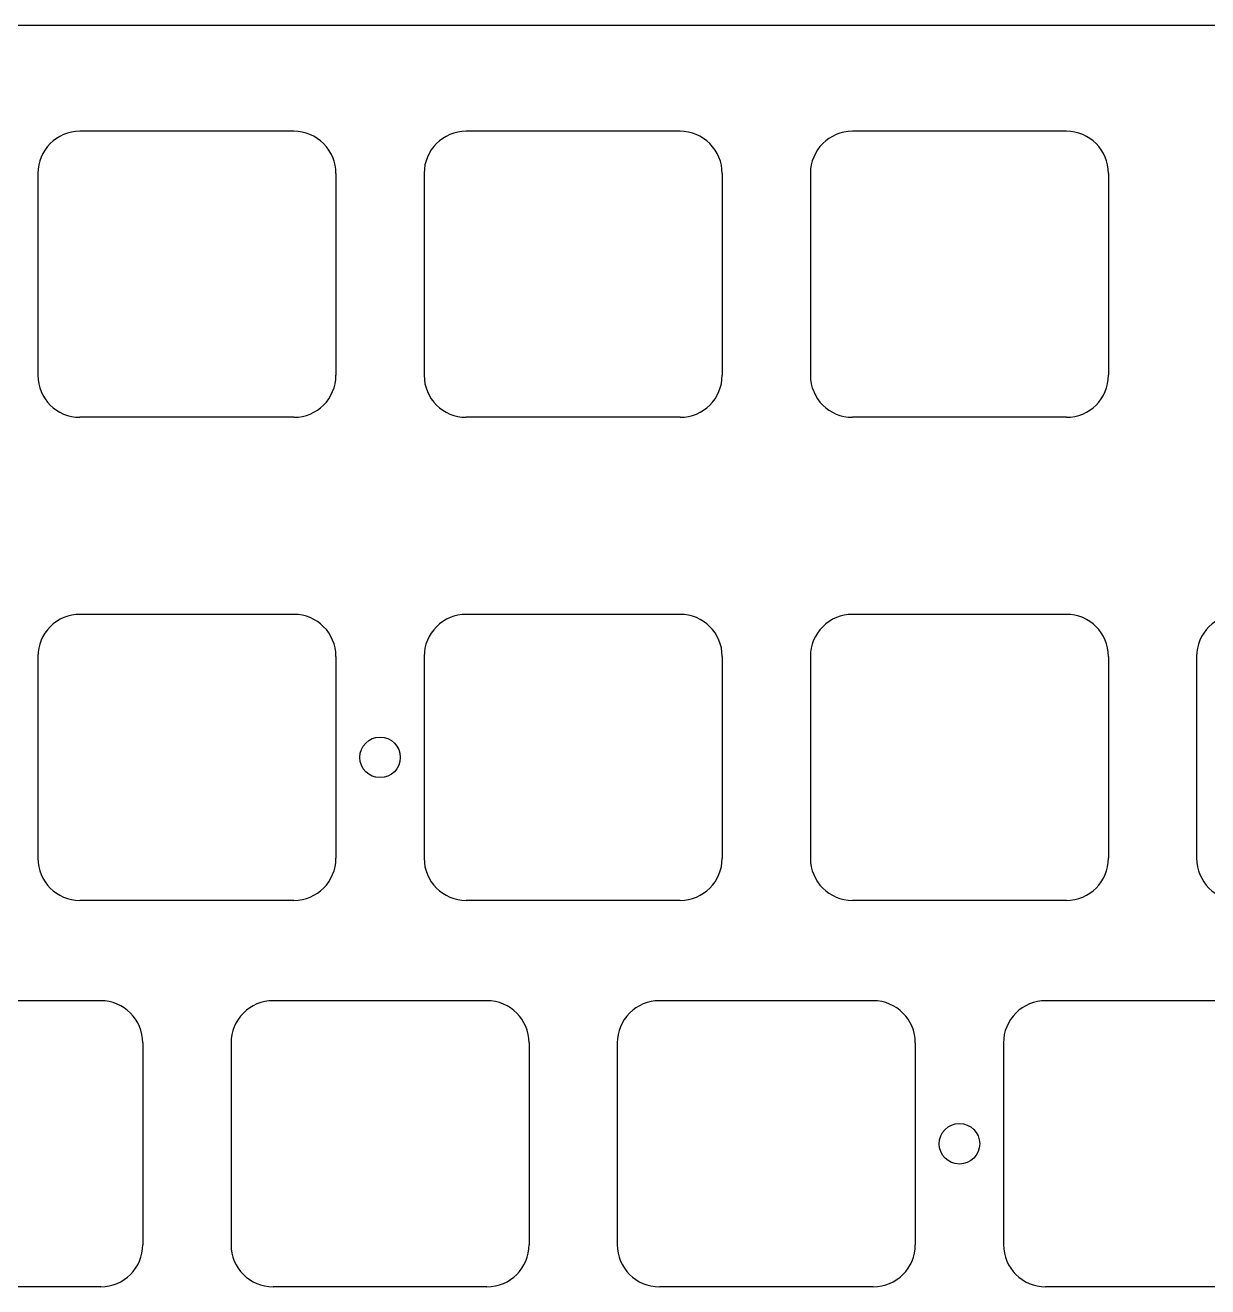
# Model space of a CAD drawing. Header units: millimetres. Extents: x -11 to 340, y -118 to 18.
# Drawn here: x 49.2 to 107.5, y -49.9 to 12.3 of the extents above; entities that cross this region are included whole.
import ezdxf

# ---------------------------------------------------------------- set-up
doc = ezdxf.new("R2010")
doc.units = ezdxf.units.MM
doc.header["$MEASUREMENT"] = 0
doc.layers.add('BLACK', color=7, linetype='CONTINUOUS')

msp = doc.modelspace()

# ---------------------------------------------------------------- linework, layer by layer
at = {"layer": 'BLACK', "linetype": 'Continuous'}
for p, q in [((28.3, 12.28), (156.05, 12.28)), ((62.425, 7.05), (51.874999, 7.05)), ((81.475, 7.05), (70.924999, 7.05)), ((100.525, 7.05), (89.974999, 7.05)), ((49.8, 4.975), (49.8, -4.975001)), ((64.5, 4.975), (64.5, -4.975)), ((68.85, 4.975), (68.85, -4.975001)), ((83.55, 4.975), (83.55, -4.975)), ((87.9, 4.975), (87.9, -4.975001)), ((102.6, 4.975), (102.6, -4.975)), ((62.425, -7.05), (51.875, -7.05)), ((81.475, -7.05), (70.925, -7.05)), ((100.525, -7.05), (89.975, -7.05)), ((51.875001, -16.762502), (51.875001, -16.7625)), ((62.425, -16.7625), (51.875001, -16.7625)), ((70.925001, -16.762502), (70.925001, -16.7625)), ((81.475, -16.7625), (70.925001, -16.7625)), ((89.975001, -16.762502), (89.975001, -16.7625)), ((100.525, -16.7625), (89.975001, -16.7625)), ((49.800001, -18.8375), (49.800001, -28.7875)), ((64.500001, -18.8375), (64.500001, -28.7875)), ((68.850001, -18.8375), (68.850001, -28.7875)), ((83.550001, -18.8375), (83.550001, -28.7875)), ((87.900001, -18.8375), (87.900001, -28.7875)), ((102.600001, -18.8375), (102.600001, -28.7875)), ((106.950001, -18.8375), (106.950001, -28.7875)), ((62.425001, -30.8625), (51.875, -30.8625)), ((62.425001, -30.862501), (62.425001, -30.8625)), ((81.475001, -30.8625), (70.925, -30.8625)), ((81.475001, -30.862501), (81.475001, -30.8625)), ((100.525001, -30.8625), (89.975, -30.8625)), ((100.525001, -30.862501), (100.525001, -30.8625)), ((52.9, -35.8125), (42.350001, -35.8125)), ((61.400001, -35.812502), (61.400001, -35.8125)), ((71.95, -35.8125), (61.400001, -35.8125)), ((80.450001, -35.812502), (80.450001, -35.8125)), ((91, -35.8125), (80.450001, -35.8125)), ((99.500001, -35.812502), (99.500001, -35.8125)), ((110.05, -35.8125), (99.500001, -35.8125)), ((54.975001, -37.8875), (54.975001, -47.8375)), ((59.325001, -37.8875), (59.325001, -47.8375)), ((74.025001, -37.8875), (74.025001, -47.8375)), ((78.375001, -37.8875), (78.375001, -47.8375)), ((93.075001, -37.8875), (93.075001, -47.8375)), ((97.425001, -37.8875), (97.425001, -47.8375)), ((52.900001, -49.9125), (42.35, -49.9125)), ((52.900001, -49.912501), (52.900001, -49.9125)), ((71.950001, -49.9125), (61.4, -49.9125)), ((71.950001, -49.912501), (71.950001, -49.9125)), ((91.000001, -49.9125), (80.45, -49.9125)), ((91.000001, -49.912501), (91.000001, -49.9125)), ((110.050001, -49.9125), (99.5, -49.9125))]:
    msp.add_line(p, q, dxfattribs=at)
at = {"layer": 'BLACK'}
for centre in [(66.675, -23.8125), (95.25, -42.8625)]:
    msp.add_circle(centre, 1, dxfattribs=at)
for centre, radius, start, end in [((51.875004, 4.974996), 2.075004, 90.00013806, 179.99988955), ((62.425003, 4.975003), 2.074997, 359.99991716, 90.00008284), ((70.925004, 4.974996), 2.075004, 90.00013806, 179.99988955), ((81.475003, 4.975003), 2.074997, 359.99991716, 90.00008284), ((89.975004, 4.974996), 2.075004, 90.00013806, 179.99988955), ((100.525, 4.975), 2.075, 0, 90), ((51.875002, -4.974998), 2.075002, 180.00008284, 269.99994478), ((62.424996, -4.974996), 2.075004, 270.00011045, 359.99988955), ((70.925002, -4.974998), 2.075002, 180.00008284, 269.99994478), ((81.474996, -4.974996), 2.075004, 270.00011045, 359.99988955), ((89.975002, -4.974998), 2.075002, 180.00008284, 269.99994478), ((100.525, -4.975), 2.075, 270, 0), ((51.875, -18.8375), 2.074999, 89.99997239, 180), ((62.425, -18.8375), 2.075, 0, 90), ((70.925, -18.8375), 2.074999, 89.99997239, 180), ((81.475, -18.8375), 2.075, 0, 90), ((89.975, -18.8375), 2.074999, 89.99997239, 180), ((100.525, -18.8375), 2.075, 0, 90), ((109.025, -18.8375), 2.074999, 89.99997239, 180), ((51.875, -28.7875), 2.075, 180, 270), ((62.425, -28.7875), 2.075001, 270.00002761, 0), ((70.925, -28.7875), 2.075, 180, 270), ((81.475, -28.7875), 2.075001, 270.00002761, 0), ((89.975, -28.7875), 2.075, 180, 270), ((100.525, -28.7875), 2.075001, 270.00002761, 0), ((109.025, -28.7875), 2.075, 180, 270), ((52.9, -37.8875), 2.075, 0, 90), ((61.4, -37.8875), 2.074999, 89.99997239, 180), ((71.95, -37.8875), 2.075, 0, 90), ((80.45, -37.8875), 2.074999, 89.99997239, 180), ((91, -37.8875), 2.075, 0, 90), ((99.5, -37.8875), 2.074999, 89.99997239, 180), ((52.9, -47.8375), 2.075001, 270.00002761, 0), ((61.4, -47.8375), 2.075, 180, 270), ((71.95, -47.8375), 2.075001, 270.00002761, 0), ((80.45, -47.8375), 2.075, 180, 270), ((91, -47.8375), 2.075001, 270.00002761, 0), ((99.5, -47.8375), 2.075, 180, 270)]:
    msp.add_arc(centre, radius, start, end, dxfattribs=at)

doc.saveas('drawing.dxf')
